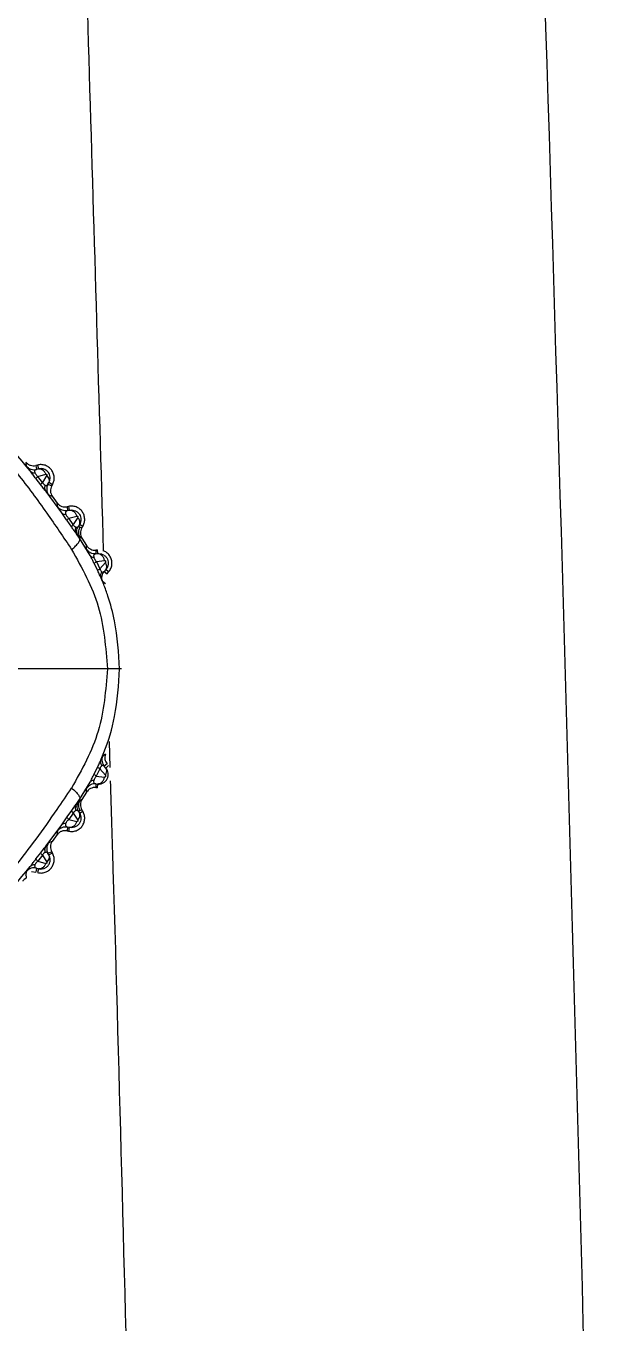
# Model space of a CAD drawing. Extents: x 412 to 492, y 622 to 766.
# Drawn here: x 487.856 to 489.047, y 695.106 to 697.782 of the extents above; entities that cross this region are included whole.
import ezdxf

# ---------------------------------------------------------------- set-up
doc = ezdxf.new("R2010")
doc.units = 0
doc.header["$MEASUREMENT"] = 0
doc.layers.add('1', color=4, linetype='Continuous')
doc.layers.add('GEOMETRY', color=4, linetype='Continuous', lineweight=25)

# ---------------------------------------------------------------- blocks, each defined once
blk = doc.blocks.new('2024 Beam 220V LL')
at = {"layer": 'GEOMETRY'}
for p, q in [((75.9269, 54.1179), (75.9238, 54.117)), ((75.9238, 54.117), (75.9251, 54.1088)), ((75.9291, 54.1099), (75.9251, 54.1088)), ((75.9269, 54.1179), (75.9291, 54.1099)), ((75.936, 54.1105), (75.9291, 54.1099)), ((75.9339, 54.0771), (75.9241, 54.0897)), ((75.9277, 54.0944), (75.9445, 54.0991)), ((75.9374, 54.0818), (75.9277, 54.0944)), ((75.9463, 54.0967), (75.9374, 54.0818)), ((75.9488, 54.0784), (75.9507, 54.0816)), ((75.9579, 54.0774), (75.9507, 54.0816)), ((75.9773, 54.0194), (75.945, 54.0632)), ((75.9488, 54.0784), (75.9565, 54.0751)), ((75.9501, 54.0567), (75.9577, 54.0535)), ((75.9565, 54.0751), (75.9579, 54.0774)), ((75.9577, 54.0535), (75.968, 54.0395)), ((75.9689, 54.0316), (75.968, 54.0395)), ((75.991, 54.0325), (75.9883, 54.0319)), ((75.9883, 54.0319), (75.9892, 54.0239)), ((75.991, 54.0325), (75.9927, 54.0248)), ((75.9979, 53.9896), (75.9884, 54.0032)), ((75.9892, 54.0239), (75.9927, 54.0248)), ((75.9917, 54.0085), (76.0084, 54.0125)), ((76.0011, 53.995), (75.9917, 54.0085)), ((76.0105, 54.0095), (76.0011, 53.995)), ((76.0138, 53.967), (76.0079, 53.9757)), ((76.0137, 53.9952), (76.0115, 53.9918)), ((76.0115, 53.9918), (76.0154, 53.9898)), ((76.0204, 53.991), (76.0137, 53.9952)), ((76.0154, 53.9898), (76.0187, 53.9882)), ((76.0187, 53.9882), (76.0204, 53.991)), ((76.0119, 53.9703), (76.0158, 53.9684)), ((76.0138, 53.967), (76.0158, 53.9684)), ((76.0358, 53.9314), (76.0138, 53.967)), ((76.0158, 53.9684), (76.019, 53.9669)), ((76.019, 53.9669), (76.0286, 53.9518)), ((76.0286, 53.9444), (76.0286, 53.9518)), ((76.0502, 53.9428), (76.0475, 53.9425)), ((76.0475, 53.9425), (76.0477, 53.9349)), ((76.0477, 53.9349), (76.051, 53.9353)), ((76.0486, 53.9189), (76.0652, 53.921)), ((76.0502, 53.9428), (76.051, 53.9353)), ((76.051, 53.9353), (76.059, 53.9346)), ((76.0515, 53.8996), (76.0445, 53.9142)), ((76.0486, 53.9189), (76.0558, 53.9041)), ((76.0672, 53.9171), (76.0558, 53.9041)), ((76.0683, 53.9022), (76.0649, 53.8984)), ((76.0649, 53.8984), (76.0708, 53.8937)), ((76.074, 53.8973), (76.0683, 53.9022)), ((76.0708, 53.8937), (76.074, 53.8973)), ((76.0615, 53.8781), (76.0673, 53.8736)), ((76.1003, 53.6975), (76.0965, 53.6975)), ((76.0748, 53.5478), (76.0765, 53.494)), ((76.0673, 53.5215), (76.0615, 53.517)), ((76.0444, 53.4809), (76.0515, 53.4955)), ((76.0708, 53.5014), (76.0649, 53.4967)), ((76.0683, 53.4929), (76.0649, 53.4967)), ((76.0683, 53.4929), (76.074, 53.4978)), ((76.0558, 53.491), (76.0485, 53.4762)), ((76.0485, 53.4762), (76.0652, 53.4741)), ((76.0558, 53.491), (76.0672, 53.478)), ((76.0138, 53.4281), (76.0356, 53.4634)), ((76.0286, 53.4433), (76.019, 53.4282)), ((76.0286, 53.4433), (76.0286, 53.4507)), ((76.0477, 53.4602), (76.0475, 53.4526)), ((76.0475, 53.4526), (76.0502, 53.4523)), ((76.0477, 53.4602), (76.051, 53.4598)), ((76.051, 53.4598), (76.0502, 53.4523)), ((76.0081, 53.4196), (76.0138, 53.4281)), ((76.0158, 53.4267), (76.0119, 53.4248)), ((76.0158, 53.4267), (76.0138, 53.4281)), ((76.019, 53.4282), (76.0158, 53.4267)), ((75.9883, 53.3919), (75.9979, 53.4055)), ((76.0011, 53.4001), (75.9916, 53.3867)), ((75.9916, 53.3867), (76.0084, 53.3826)), ((76.0011, 53.4001), (76.0105, 53.3856)), ((76.0154, 53.4052), (76.0115, 53.4033)), ((76.0115, 53.4033), (76.0137, 53.3999)), ((76.0137, 53.3999), (76.0204, 53.4041)), ((76.0187, 53.4069), (76.0154, 53.4052)), ((76.0204, 53.4041), (76.0187, 53.4069)), ((75.9452, 53.3321), (75.9771, 53.3754)), ((75.968, 53.3556), (75.9689, 53.3635)), ((75.9892, 53.3712), (75.9883, 53.3632)), ((75.9883, 53.3632), (75.991, 53.3626)), ((75.9927, 53.3703), (75.9892, 53.3712)), ((75.9927, 53.3703), (75.991, 53.3626)), ((75.9577, 53.3416), (75.9501, 53.3383)), ((75.968, 53.3556), (75.9577, 53.3416)), ((75.924, 53.3053), (75.9338, 53.318)), ((75.9374, 53.3133), (75.9277, 53.3007)), ((75.9374, 53.3133), (75.9463, 53.2984)), ((75.9565, 53.32), (75.9488, 53.3167)), ((75.9507, 53.3135), (75.9488, 53.3167)), ((75.9507, 53.3135), (75.9579, 53.3177)), ((75.9579, 53.3177), (75.9565, 53.32)), ((75.9151, 53.2796), (75.9238, 53.2781)), ((75.9251, 53.2863), (75.9238, 53.2781)), ((75.9251, 53.2863), (75.9291, 53.2852)), ((75.9291, 53.2852), (75.9269, 53.2772)), ((75.9277, 53.3007), (75.9445, 53.296)), ((75.9033, 53.2713), (75.9035, 53.2724))]:
    blk.add_line(p, q, dxfattribs=at)
for points, knots in [([(76.7877, 60.1401), (76.854, 58.5574), (76.9128, 56.9745), (77.0151, 53.8082), (77.0587, 52.2249), (77.0942, 50.6412)], [0, 0, 0, 0, 0.5, 0.5, 1, 1, 1, 1]), ([(75.9037, 58.6839), (75.9376, 57.78), (75.9969, 56.1992), (76.0431, 54.618), (76.0629, 53.9409)], [0, 0, 0, 0, 0.571801, 1, 1, 1, 1]), ([(74.2654, 54.9434), (74.3075, 54.9404), (74.3974, 54.9339), (74.5426, 54.9123), (74.6903, 54.88), (74.837, 54.8359), (74.9769, 54.7832), (75.116, 54.7211), (75.2654, 54.6426), (75.4195, 54.5431), (75.5782, 54.4216), (75.7087, 54.3016), (75.8101, 54.1926), (75.8841, 54.1037), (75.9452, 54.0217), (75.9807, 53.9689), (75.9976, 53.9437)], [0, 0, 0, 0, 0.061839, 0.131845, 0.211627, 0.279904, 0.352971, 0.427433, 0.499926, 0.596401, 0.691889, 0.788478, 0.852073, 0.906668, 0.955606, 1, 1, 1, 1]), ([(75.9125, 54.1051), (75.8664, 54.1602), (75.774, 54.2705), (75.616, 54.4192), (75.4455, 54.5532), (75.2627, 54.6706), (75.0696, 54.7703), (74.8684, 54.8509), (74.6606, 54.9135), (74.5189, 54.9383), (74.4481, 54.9507)], [0, 0, 0, 0, 0.124613, 0.249568, 0.374705, 0.499995, 0.625284, 0.750423, 0.875382, 1, 1, 1, 1]), ([(75.9033, 54.1239), (75.9046, 54.1224), (75.9073, 54.1196), (75.9126, 54.1172), (75.9183, 54.1161), (75.922, 54.1167), (75.9238, 54.117)], [0, 0, 0, 0, 0.253694, 0.50986, 0.758384, 1, 1, 1, 1]), ([(75.9047, 54.1155), (75.9045, 54.1168), (75.9042, 54.119), (75.9037, 54.1214), (75.9035, 54.1225), (75.9035, 54.1228)], [0, 0, 0, 0, 0.574495, 0.903193, 1, 1, 1, 1]), ([(75.9125, 54.1051), (75.9114, 54.1066), (75.9091, 54.1095), (75.907, 54.1123), (75.9051, 54.1148), (75.9048, 54.1152), (75.9047, 54.1155)], [0, 0, 0, 0, 0.214681, 0.42923, 0.635769, 1, 1, 1, 1]), ([(75.9047, 54.1155), (75.9059, 54.1141), (75.9086, 54.1114), (75.9138, 54.1089), (75.9195, 54.1078), (75.9233, 54.1084), (75.9251, 54.1088)], [0, 0, 0, 0, 0.244703, 0.499999, 0.755296, 1, 1, 1, 1]), ([(75.9251, 54.1088), (75.9238, 54.1082), (75.9219, 54.1073), (75.9209, 54.1048), (75.9216, 54.1028), (75.9219, 54.1018)], [0, 0, 0, 0, 0.545639, 0.787383, 1, 1, 1, 1]), ([(75.9291, 54.1099), (75.9304, 54.11), (75.9333, 54.1103), (75.9378, 54.1082), (75.9418, 54.1044), (75.9436, 54.1008), (75.9445, 54.0991)], [0, 0, 0, 0, 0.242505, 0.499998, 0.757493, 1, 1, 1, 1]), ([(75.9507, 54.0816), (75.9516, 54.0834), (75.9533, 54.087), (75.9535, 54.0929), (75.9523, 54.0982), (75.9499, 54.1027), (75.9464, 54.1063), (75.9419, 54.1093), (75.9381, 54.1101), (75.936, 54.1105)], [0, 0, 0, 0, 0.1578028, 0.3076748, 0.4496518, 0.5837847, 0.7003832, 0.8391371, 1, 1, 1, 1]), ([(75.9241, 54.0897), (75.9221, 54.0923), (75.9181, 54.0977), (75.9144, 54.1026), (75.9125, 54.1051)], [0, 0, 0, 0, 0.482562, 1, 1, 1, 1]), ([(75.9125, 54.1051), (75.9131, 54.1046), (75.9141, 54.1035), (75.9164, 54.1024), (75.9189, 54.1018), (75.9209, 54.1018), (75.9219, 54.1018)], [0, 0, 0, 0, 0.24783, 0.499997, 0.752166, 1, 1, 1, 1]), ([(75.9219, 54.1018), (75.9222, 54.1012), (75.9227, 54.1001), (75.9241, 54.0981), (75.9258, 54.0961), (75.927, 54.095), (75.9277, 54.0944)], [0, 0, 0, 0, 0.257339, 0.499758, 0.740462, 1, 1, 1, 1]), ([(75.9241, 54.0897), (75.9243, 54.0903), (75.9247, 54.0913), (75.9267, 54.0934), (75.9277, 54.0944)], [0, 0, 0, 0, 0.500028, 1, 1, 1, 1]), ([(75.9339, 54.0771), (75.9341, 54.0776), (75.9345, 54.0787), (75.9365, 54.0808), (75.9374, 54.0818)], [0, 0, 0, 0, 0.503531, 1, 1, 1, 1]), ([(75.9374, 54.0818), (75.9379, 54.0811), (75.9388, 54.0797), (75.9399, 54.0786), (75.9405, 54.0781), (75.941, 54.0776), (75.9421, 54.0769), (75.9428, 54.0765), (75.9433, 54.0763)], [0, 0, 0, 0, 0.234932, 0.470474, 0.479101, 0.543376, 0.724936, 1, 1, 1, 1]), ([(75.9445, 54.0991), (75.9446, 54.0991), (75.9449, 54.0992), (75.9454, 54.0991), (75.9458, 54.0989), (75.9461, 54.0986), (75.9463, 54.0983), (75.9464, 54.098), (75.9465, 54.0976), (75.9465, 54.0971), (75.9463, 54.0968), (75.9463, 54.0967)], [0, 0, 0, 0, 0.144352, 0.279388, 0.402711, 0.515838, 0.570705, 0.625679, 0.73952, 0.86387, 1, 1, 1, 1]), ([(75.9507, 54.0816), (75.9512, 54.0827), (75.952, 54.0849), (75.9515, 54.0889), (75.9496, 54.093), (75.9474, 54.0955), (75.9463, 54.0967)], [0, 0, 0, 0, 0.249417, 0.506903, 0.760701, 1, 1, 1, 1]), ([(75.945, 54.0632), (75.9433, 54.0653), (75.94, 54.0694), (75.9359, 54.0746), (75.9339, 54.0771)], [0, 0, 0, 0, 0.514037, 1, 1, 1, 1]), ([(75.945, 54.0632), (75.9444, 54.0641), (75.9432, 54.066), (75.9424, 54.0693), (75.9424, 54.0728), (75.943, 54.0751), (75.9433, 54.0763)], [0, 0, 0, 0, 0.253984, 0.508959, 0.759308, 1, 1, 1, 1]), ([(75.9433, 54.0763), (75.9439, 54.0761), (75.9451, 54.0757), (75.9471, 54.0762), (75.9481, 54.0775), (75.9488, 54.0784)], [0, 0, 0, 0, 0.226925, 0.4725763, 1, 1, 1, 1]), ([(75.945, 54.0632), (75.9464, 54.0614), (75.9494, 54.0575), (75.9499, 54.057), (75.9501, 54.0567)], [0, 0, 0, 0, 0.47667, 1, 1, 1, 1]), ([(75.9488, 54.0784), (75.948, 54.0767), (75.9464, 54.0732), (75.946, 54.0674), (75.9471, 54.0616), (75.9491, 54.0583), (75.9501, 54.0567)], [0, 0, 0, 0, 0.2446061, 0.5000031, 0.7553984, 1, 1, 1, 1]), ([(75.9565, 54.0751), (75.9557, 54.0733), (75.954, 54.0698), (75.9537, 54.0639), (75.9548, 54.0582), (75.9568, 54.055), (75.9577, 54.0535)], [0, 0, 0, 0, 0.253674, 0.509842, 0.758373, 1, 1, 1, 1]), ([(75.968, 54.0395), (75.9693, 54.038), (75.9719, 54.0351), (75.9771, 54.0325), (75.9827, 54.0311), (75.9865, 54.0317), (75.9883, 54.0319)], [0, 0, 0, 0, 0.253687, 0.509855, 0.758386, 1, 1, 1, 1]), ([(75.9773, 54.0193), (75.9762, 54.0209), (75.9743, 54.0236), (75.9719, 54.027), (75.9704, 54.0293), (75.9683, 54.0323), (75.9686, 54.0319), (75.9689, 54.0316)], [0, 0, 0, 0, 0.170286, 0.306564, 0.425661, 0.521138, 1, 1, 1, 1]), ([(75.9892, 54.0239), (75.9873, 54.0237), (75.9835, 54.0231), (75.9778, 54.0245), (75.9726, 54.0272), (75.9701, 54.0301), (75.9689, 54.0316)], [0, 0, 0, 0, 0.244606, 0.5, 0.755394, 1, 1, 1, 1]), ([(75.9884, 54.0032), (75.9865, 54.0059), (75.9826, 54.0114), (75.9791, 54.0167), (75.9773, 54.0193)], [0, 0, 0, 0, 0.491811, 1, 1, 1, 1]), ([(75.9773, 54.0193), (75.9783, 54.0184), (75.9803, 54.0165), (75.9839, 54.0163), (75.9856, 54.0162)], [0, 0, 0, 0, 0.499992, 1, 1, 1, 1]), ([(75.9892, 54.0239), (75.9877, 54.0233), (75.9855, 54.0225), (75.9847, 54.0198), (75.9849, 54.018), (75.9854, 54.0168), (75.9856, 54.0162)], [0, 0, 0, 0, 0.552703, 0.791975, 0.900446, 1, 1, 1, 1]), ([(75.9856, 54.0162), (75.986, 54.0156), (75.9865, 54.0144), (75.9879, 54.0122), (75.9897, 54.0102), (75.991, 54.009), (75.9917, 54.0085)], [0, 0, 0, 0, 0.250232, 0.488546, 0.732809, 1, 1, 1, 1]), ([(75.9884, 54.0032), (75.9885, 54.0038), (75.9887, 54.0051), (75.9907, 54.0073), (75.9917, 54.0085)], [0, 0, 0, 0, 0.500084, 1, 1, 1, 1]), ([(75.9927, 54.0248), (75.9953, 54.0251), (75.9996, 54.0256), (76.0056, 54.0236), (76.0102, 54.0206), (76.014, 54.0163), (76.0163, 54.011), (76.017, 54.0054), (76.0162, 53.9999), (76.0145, 53.9968), (76.0137, 53.9952)], [0, 0, 0, 0, 0.166512, 0.279986, 0.401109, 0.523295, 0.648233, 0.769287, 0.886519, 1, 1, 1, 1]), ([(75.9927, 54.0248), (75.9942, 54.0249), (75.9973, 54.0251), (76.0019, 54.0226), (76.006, 54.0182), (76.0076, 54.0143), (76.0084, 54.0125)], [0, 0, 0, 0, 0.2417864, 0.4999984, 0.7582113, 1, 1, 1, 1]), ([(76.0084, 54.0125), (76.0086, 54.0125), (76.0089, 54.0125), (76.0095, 54.0124), (76.01, 54.0122), (76.0103, 54.0118), (76.0106, 54.0114), (76.0107, 54.0112), (76.0107, 54.0109), (76.0108, 54.0105), (76.0107, 54.01), (76.0106, 54.0097), (76.0105, 54.0095)], [0, 0, 0, 0, 0.146361, 0.284808, 0.41183, 0.527282, 0.582294, 0.636648, 0.691473, 0.747865, 0.867827, 1, 1, 1, 1]), ([(76.0137, 53.9952), (76.0142, 53.9962), (76.0151, 53.9983), (76.0147, 54.0021), (76.0132, 54.0059), (76.0114, 54.0083), (76.0105, 54.0095)], [0, 0, 0, 0, 0.253348, 0.511302, 0.763261, 1, 1, 1, 1]), ([(75.9979, 53.9896), (75.998, 53.9902), (75.9982, 53.9915), (76.0001, 53.9938), (76.0011, 53.995)], [0, 0, 0, 0, 0.503787, 1, 1, 1, 1]), ([(76.0079, 53.9757), (76.0073, 53.9765), (76.0065, 53.9777), (76.0053, 53.9792), (76.0044, 53.9804), (76.0035, 53.9816), (76.0028, 53.9826), (76.0023, 53.9833), (76.0022, 53.9835), (76.0007, 53.9855), (75.9993, 53.9875), (75.9979, 53.9896)], [0, 0, 0, 0, 0.231824, 0.347975, 0.412634, 0.510386, 0.592483, 0.62052, 0.629028, 0.633847, 1, 1, 1, 1]), ([(76.0011, 53.995), (76.0016, 53.9943), (76.0024, 53.9928), (76.0034, 53.9919), (76.004, 53.9913), (76.0045, 53.9909), (76.0055, 53.9902), (76.0062, 53.9899), (76.0066, 53.9898)], [0, 0, 0, 0, 0.230071, 0.465781, 0.473254, 0.536381, 0.722499, 1, 1, 1, 1]), ([(76.0079, 53.9757), (76.0073, 53.9767), (76.0062, 53.9788), (76.0055, 53.9824), (76.0055, 53.9861), (76.0063, 53.9886), (76.0066, 53.9898)], [0, 0, 0, 0, 0.253309, 0.508277, 0.758963, 1, 1, 1, 1]), ([(76.0066, 53.9898), (76.0076, 53.9896), (76.0096, 53.9894), (76.0109, 53.991), (76.0115, 53.9918)], [0, 0, 0, 0, 0.475408, 1, 1, 1, 1]), ([(76.0079, 53.9757), (76.009, 53.9741), (76.0113, 53.9709), (76.0117, 53.9705), (76.0119, 53.9703)], [0, 0, 0, 0, 0.474463, 1, 1, 1, 1]), ([(76.0119, 53.9703), (76.0109, 53.9719), (76.0091, 53.9752), (76.0082, 53.981), (76.0089, 53.9868), (76.0106, 53.9901), (76.0115, 53.9918)], [0, 0, 0, 0, 0.244705, 0.5, 0.755295, 1, 1, 1, 1]), ([(76.0158, 53.9684), (76.0149, 53.97), (76.013, 53.9733), (76.0122, 53.9791), (76.0128, 53.9848), (76.0146, 53.9882), (76.0154, 53.9898)], [0, 0, 0, 0, 0.244721, 0.5, 0.7552791, 1, 1, 1, 1]), ([(76.0187, 53.9882), (76.0178, 53.9865), (76.016, 53.9831), (76.0155, 53.9773), (76.0163, 53.9717), (76.0181, 53.9685), (76.019, 53.9669)], [0, 0, 0, 0, 0.253715, 0.509834, 0.758299, 1, 1, 1, 1]), ([(75.9976, 53.9437), (76.0005, 53.9462), (76.0064, 53.9511), (76.012, 53.9578), (76.0149, 53.9634), (76.0142, 53.9658), (76.0138, 53.967)], [0, 0, 0, 0, 0.246206, 0.5, 0.753794, 1, 1, 1, 1]), ([(76.0286, 53.9518), (76.0297, 53.9502), (76.032, 53.9472), (76.0368, 53.9442), (76.0421, 53.9423), (76.0457, 53.9424), (76.0475, 53.9425)], [0, 0, 0, 0, 0.253851, 0.511392, 0.759829, 1, 1, 1, 1]), ([(75.9976, 53.9437), (76.0189, 53.9056), (76.0613, 53.8297), (76.068, 53.7414), (76.0714, 53.6975)], [0, 0, 0, 0, 0.502771, 1, 1, 1, 1]), ([(76.0358, 53.9314), (76.0348, 53.9331), (76.0328, 53.9368), (76.0308, 53.9404), (76.029, 53.9436), (76.0288, 53.9441), (76.0286, 53.9444)], [0, 0, 0, 0, 0.196927, 0.428845, 0.640915, 1, 1, 1, 1]), ([(76.0477, 53.9349), (76.0459, 53.9348), (76.0421, 53.9347), (76.0367, 53.9366), (76.0319, 53.9398), (76.0297, 53.9429), (76.0286, 53.9444)], [0, 0, 0, 0, 0.244829, 0.5, 0.755171, 1, 1, 1, 1]), ([(76.0445, 53.9142), (76.0434, 53.9164), (76.0418, 53.9194), (76.04, 53.923), (76.0391, 53.9248), (76.0379, 53.9273), (76.0367, 53.9296), (76.0358, 53.9314)], [0, 0, 0, 0, 0.365188, 0.518891, 0.578296, 0.663382, 1, 1, 1, 1]), ([(76.0358, 53.9314), (76.0366, 53.9303), (76.0383, 53.9283), (76.0418, 53.9278), (76.0436, 53.9275)], [0, 0, 0, 0, 0.500002, 1, 1, 1, 1]), ([(76.0477, 53.9349), (76.0462, 53.9345), (76.044, 53.9339), (76.043, 53.9313), (76.043, 53.9293), (76.0434, 53.9281), (76.0436, 53.9275)], [0, 0, 0, 0, 0.550242, 0.790407, 0.899376, 1, 1, 1, 1]), ([(76.0436, 53.9275), (76.0438, 53.9268), (76.0443, 53.9255), (76.0452, 53.9238), (76.0461, 53.9223), (76.0471, 53.9207), (76.048, 53.9196), (76.0486, 53.9189)], [0, 0, 0, 0, 0.249668, 0.489212, 0.570056, 0.735204, 1, 1, 1, 1]), ([(76.051, 53.9353), (76.0525, 53.9352), (76.0556, 53.9351), (76.06, 53.932), (76.0635, 53.9271), (76.0646, 53.923), (76.0652, 53.921)], [0, 0, 0, 0, 0.241629, 0.499998, 0.758369, 1, 1, 1, 1]), ([(76.059, 53.9346), (76.0606, 53.934), (76.0641, 53.9326), (76.0684, 53.9289), (76.0717, 53.924), (76.0734, 53.9184), (76.0734, 53.9126), (76.0718, 53.9069), (76.0695, 53.9038), (76.0683, 53.9022)], [0, 0, 0, 0, 0.134604, 0.278855, 0.421484, 0.566352, 0.710982, 0.855493, 1, 1, 1, 1]), ([(76.074, 53.8973), (76.0756, 53.8995), (76.0789, 53.904), (76.081, 53.9121), (76.0807, 53.9205), (76.078, 53.9284), (76.073, 53.935), (76.0678, 53.9394), (76.064, 53.9405), (76.0629, 53.9409)], [0, 0, 0, 0, 0.15564, 0.31128, 0.466921, 0.622561, 0.778201, 0.933841, 1, 1, 1, 1]), ([(76.0652, 53.921), (76.0654, 53.921), (76.0658, 53.921), (76.0665, 53.9208), (76.0671, 53.9204), (76.0675, 53.9199), (76.0677, 53.9194), (76.0678, 53.9191), (76.0678, 53.9187), (76.0678, 53.9182), (76.0676, 53.9176), (76.0673, 53.9173), (76.0672, 53.9171)], [0, 0, 0, 0, 0.144988, 0.282396, 0.408827, 0.524229, 0.57945, 0.634159, 0.689453, 0.746382, 0.867343, 1, 1, 1, 1]), ([(76.0445, 53.9142), (76.0447, 53.9148), (76.0451, 53.916), (76.0474, 53.918), (76.0486, 53.9189)], [0, 0, 0, 0, 0.499963, 1, 1, 1, 1]), ([(76.0515, 53.8996), (76.0518, 53.9002), (76.0522, 53.9013), (76.0546, 53.9032), (76.0558, 53.9041)], [0, 0, 0, 0, 0.5027443, 1, 1, 1, 1]), ([(76.0587, 53.8843), (76.0576, 53.8866), (76.0556, 53.891), (76.0528, 53.8969), (76.0515, 53.8996)], [0, 0, 0, 0, 0.532766, 1, 1, 1, 1]), ([(76.0558, 53.9041), (76.0561, 53.9033), (76.0567, 53.9017), (76.0578, 53.8998), (76.0589, 53.8984), (76.0596, 53.8978), (76.06, 53.8975)], [0, 0, 0, 0, 0.238232, 0.475752, 0.728082, 1, 1, 1, 1]), ([(76.0587, 53.8843), (76.0584, 53.8854), (76.0577, 53.8875), (76.0577, 53.8909), (76.0584, 53.8943), (76.0594, 53.8964), (76.06, 53.8975)], [0, 0, 0, 0, 0.25295, 0.507443, 0.758099, 1, 1, 1, 1]), ([(76.0615, 53.8781), (76.061, 53.8798), (76.0599, 53.8832), (76.0601, 53.8888), (76.0617, 53.8941), (76.0638, 53.897), (76.0649, 53.8984)], [0, 0, 0, 0, 0.245213, 0.5, 0.754787, 1, 1, 1, 1]), ([(76.06, 53.8975), (76.0609, 53.8971), (76.0628, 53.8964), (76.0642, 53.8977), (76.0649, 53.8984)], [0, 0, 0, 0, 0.471518, 1, 1, 1, 1]), ([(76.0683, 53.9022), (76.0689, 53.9032), (76.0702, 53.9051), (76.0704, 53.9089), (76.0695, 53.9131), (76.0679, 53.9158), (76.0672, 53.9171)], [0, 0, 0, 0, 0.253258, 0.511382, 0.763459, 1, 1, 1, 1]), ([(76.0965, 53.6975), (76.0946, 53.7308), (76.0916, 53.7819), (76.0757, 53.8391), (76.0654, 53.868), (76.0604, 53.8801), (76.0587, 53.8843)], [0, 0, 0, 0, 0.517597, 0.793803, 0.927909, 1, 1, 1, 1]), ([(76.0587, 53.8843), (76.0595, 53.8826), (76.0611, 53.8788), (76.0613, 53.8784), (76.0615, 53.8781)], [0, 0, 0, 0, 0.464953, 1, 1, 1, 1]), ([(76.0714, 53.6975), (76.0469, 53.6975), (75.998, 53.6975), (75.9116, 53.6975), (75.8195, 53.6975), (75.7559, 53.6975), (75.7242, 53.6975)], [0, 0, 0, 0, 0.249996, 0.500004, 0.749994, 1, 1, 1, 1]), ([(76.0714, 53.6975), (76.068, 53.6537), (76.0611, 53.5655), (76.0187, 53.4897), (75.9974, 53.4516)], [0, 0, 0, 0, 0.497256, 1, 1, 1, 1]), ([(76.0588, 53.511), (76.0607, 53.5156), (76.0723, 53.5439), (76.091, 53.6054), (76.0945, 53.6645), (76.0965, 53.6975)], [0, 0, 0, 0, 0.078427, 0.485068, 1, 1, 1, 1]), ([(76.0965, 53.6975), (76.0961, 53.6975), (76.0954, 53.6975), (76.0901, 53.6975), (76.0823, 53.6975), (76.075, 53.6975), (76.0714, 53.6975)], [0, 0, 0, 0, 0.25065, 0.504361, 0.755823, 1, 1, 1, 1]), ([(76.0673, 53.5215), (76.0668, 53.5197), (76.0658, 53.5162), (76.0662, 53.5108), (76.0677, 53.5056), (76.0698, 53.5028), (76.0708, 53.5014)], [0, 0, 0, 0, 0.254088, 0.511674, 0.759824, 1, 1, 1, 1]), ([(76.051, 53.4598), (76.0531, 53.4597), (76.0572, 53.4596), (76.0629, 53.4618), (76.0677, 53.4654), (76.0713, 53.4703), (76.0733, 53.476), (76.0734, 53.4822), (76.0719, 53.4881), (76.0695, 53.4913), (76.0683, 53.4929)], [0, 0, 0, 0, 0.127875, 0.254687, 0.378056, 0.498035, 0.626437, 0.752825, 0.877308, 1, 1, 1, 1]), ([(76.0515, 53.4955), (76.0528, 53.4983), (76.0557, 53.5043), (76.0577, 53.5086), (76.0588, 53.511)], [0, 0, 0, 0, 0.465571, 1, 1, 1, 1]), ([(76.0558, 53.491), (76.0546, 53.4919), (76.0522, 53.4938), (76.0518, 53.4949), (76.0515, 53.4955)], [0, 0, 0, 0, 0.497129, 1, 1, 1, 1]), ([(76.0601, 53.4977), (76.0597, 53.4974), (76.059, 53.4968), (76.0578, 53.4954), (76.0567, 53.4934), (76.0561, 53.4918), (76.0558, 53.491)], [0, 0, 0, 0, 0.272861, 0.525645, 0.762722, 1, 1, 1, 1]), ([(76.0601, 53.4977), (76.0595, 53.4987), (76.0584, 53.5009), (76.0577, 53.5043), (76.0577, 53.5078), (76.0584, 53.5099), (76.0588, 53.511)], [0, 0, 0, 0, 0.241922, 0.492613, 0.747114, 1, 1, 1, 1]), ([(76.0615, 53.517), (76.0613, 53.5168), (76.0611, 53.5163), (76.0595, 53.5127), (76.0588, 53.511)], [0, 0, 0, 0, 0.532772, 1, 1, 1, 1]), ([(76.0615, 53.517), (76.061, 53.5153), (76.0599, 53.5119), (76.0601, 53.5063), (76.0617, 53.501), (76.0638, 53.4981), (76.0649, 53.4967)], [0, 0, 0, 0, 0.245212, 0.499999, 0.754786, 1, 1, 1, 1]), ([(76.0649, 53.4967), (76.0642, 53.4974), (76.0628, 53.4987), (76.0609, 53.498), (76.0601, 53.4977)], [0, 0, 0, 0, 0.527659, 1, 1, 1, 1]), ([(76.0672, 53.478), (76.0679, 53.4793), (76.0695, 53.482), (76.0704, 53.4862), (76.0702, 53.49), (76.0689, 53.4919), (76.0683, 53.4929)], [0, 0, 0, 0, 0.236544, 0.488622, 0.746745, 1, 1, 1, 1]), ([(76.0356, 53.4634), (76.037, 53.4661), (76.0399, 53.4717), (76.0429, 53.4778), (76.0444, 53.4809)], [0, 0, 0, 0, 0.489952, 1, 1, 1, 1]), ([(76.0435, 53.4674), (76.0417, 53.4672), (76.0382, 53.4666), (76.0365, 53.4645), (76.0356, 53.4634)], [0, 0, 0, 0, 0.5, 1, 1, 1, 1]), ([(76.0435, 53.4674), (76.0433, 53.4669), (76.043, 53.4657), (76.043, 53.4639), (76.0439, 53.4612), (76.0461, 53.4606), (76.0477, 53.4602)], [0, 0, 0, 0, 0.1000741, 0.2081812, 0.4066678, 1, 1, 1, 1]), ([(76.0485, 53.4762), (76.0479, 53.4755), (76.0468, 53.4741), (76.0453, 53.4718), (76.0442, 53.4694), (76.0437, 53.4681), (76.0435, 53.4674)], [0, 0, 0, 0, 0.265284, 0.509896, 0.749421, 1, 1, 1, 1]), ([(76.0485, 53.4762), (76.0474, 53.4771), (76.045, 53.4791), (76.0446, 53.4803), (76.0444, 53.4809)], [0, 0, 0, 0, 0.50004, 1, 1, 1, 1]), ([(76.0652, 53.4741), (76.0646, 53.4721), (76.0635, 53.468), (76.06, 53.4631), (76.0556, 53.46), (76.0525, 53.4599), (76.051, 53.4598)], [0, 0, 0, 0, 0.24163, 0.5, 0.75837, 1, 1, 1, 1]), ([(76.0672, 53.478), (76.0673, 53.4778), (76.0676, 53.4775), (76.0678, 53.4769), (76.0678, 53.4764), (76.0678, 53.476), (76.0677, 53.4757), (76.0675, 53.4752), (76.0671, 53.4747), (76.0665, 53.4743), (76.0658, 53.474), (76.0654, 53.4741), (76.0652, 53.4741)], [0, 0, 0, 0, 0.132673, 0.253631, 0.310559, 0.365854, 0.420561, 0.475786, 0.591188, 0.717618, 0.855031, 1, 1, 1, 1]), ([(76.0773, 53.4665), (76.0792, 53.4057), (76.1082, 52.457), (76.1292, 51.5082), (76.1488, 50.6201)], [0, 0, 0, 0, 0.064075, 1, 1, 1, 1]), ([(74.2655, 52.4514), (74.2812, 52.4523), (74.3185, 52.4544), (74.3812, 52.4601), (74.4587, 52.4693), (74.5377, 52.4819), (74.6178, 52.4978), (74.6955, 52.5159), (74.7809, 52.5401), (74.8693, 52.5695), (74.9599, 52.6041), (75.0509, 52.6432), (75.1467, 52.6893), (75.2113, 52.7243), (75.245, 52.7437), (75.245, 52.7437), (75.245, 52.7437), (75.245, 52.7437), (75.245, 52.7437), (75.245, 52.7438), (75.2451, 52.7438), (75.2451, 52.7438), (75.2453, 52.7439), (75.2456, 52.7441), (75.2466, 52.7447), (75.25, 52.7466), (75.262, 52.7536), (75.2873, 52.7687), (75.3293, 52.7947), (75.3725, 52.8229), (75.4108, 52.8493), (75.4386, 52.8691), (75.4633, 52.8872), (75.485, 52.9036), (75.5187, 52.9296), (75.5626, 52.965), (75.6161, 53.0109), (75.6669, 53.0572), (75.718, 53.1066), (75.7763, 53.1667), (75.831, 53.2282), (75.8822, 53.2906), (75.9254, 53.3472), (75.964, 53.4014), (75.9876, 53.4369), (75.9974, 53.4516)], [0, 0, 0, 0, 0.023144, 0.05484, 0.091564, 0.136206, 0.170367, 0.209427, 0.251228, 0.298444, 0.343948, 0.391377, 0.441313, 0.497426, 0.497427, 0.497428, 0.497429, 0.497432, 0.497437, 0.497446, 0.497463, 0.497497, 0.497564, 0.497711, 0.498058, 0.499248, 0.503302, 0.518104, 0.541837, 0.574517, 0.592617, 0.609041, 0.623786, 0.63685, 0.648231, 0.685287, 0.718359, 0.749985, 0.784568, 0.820855, 0.870939, 0.90326, 0.937451, 0.973984, 1, 1, 1, 1]), ([(75.9974, 53.4516), (76.0004, 53.4491), (76.0065, 53.444), (76.0121, 53.4372), (76.0149, 53.4317), (76.0142, 53.4292), (76.0138, 53.4281)], [0, 0, 0, 0, 0.2527297, 0.5087609, 0.7602116, 1, 1, 1, 1]), ([(76.0286, 53.4507), (76.0287, 53.4509), (76.0289, 53.4514), (76.0305, 53.4542), (76.0326, 53.4579), (76.0346, 53.4616), (76.0356, 53.4634)], [0, 0, 0, 0, 0.300322, 0.567716, 0.782681, 1, 1, 1, 1]), ([(76.0477, 53.4602), (76.0459, 53.4603), (76.0421, 53.4604), (76.0367, 53.4585), (76.0319, 53.4553), (76.0297, 53.4522), (76.0286, 53.4507)], [0, 0, 0, 0, 0.24483, 0.500002, 0.755173, 1, 1, 1, 1]), ([(76.0475, 53.4526), (76.0456, 53.4527), (76.0418, 53.4528), (76.0365, 53.4507), (76.0318, 53.4477), (76.0297, 53.4448), (76.0286, 53.4433)], [0, 0, 0, 0, 0.253838, 0.511379, 0.759816, 1, 1, 1, 1]), ([(75.9979, 53.4055), (75.9997, 53.4081), (76.0036, 53.4136), (76.0065, 53.4175), (76.0081, 53.4196)], [0, 0, 0, 0, 0.473202, 1, 1, 1, 1]), ([(76.0067, 53.4054), (76.0064, 53.4066), (76.0056, 53.4091), (76.0056, 53.4128), (76.0063, 53.4165), (76.0075, 53.4186), (76.0081, 53.4196)], [0, 0, 0, 0, 0.241064, 0.491801, 0.746781, 1, 1, 1, 1]), ([(76.0119, 53.4248), (76.0117, 53.4246), (76.0113, 53.4243), (76.0091, 53.4211), (76.0081, 53.4196)], [0, 0, 0, 0, 0.525004, 1, 1, 1, 1]), ([(76.0119, 53.4248), (76.0109, 53.4232), (76.0091, 53.4199), (76.0082, 53.4141), (76.0089, 53.4083), (76.0106, 53.405), (76.0115, 53.4033)], [0, 0, 0, 0, 0.244702, 0.499995, 0.755291, 1, 1, 1, 1]), ([(76.0154, 53.4052), (76.0146, 53.4069), (76.0128, 53.4103), (76.0122, 53.416), (76.013, 53.4218), (76.0149, 53.4251), (76.0158, 53.4267)], [0, 0, 0, 0, 0.244721, 0.5, 0.755279, 1, 1, 1, 1]), ([(76.019, 53.4282), (76.018, 53.4266), (76.0162, 53.4232), (76.0155, 53.4174), (76.0161, 53.4118), (76.0178, 53.4085), (76.0187, 53.4069)], [0, 0, 0, 0, 0.2544178, 0.5109435, 0.7588026, 1, 1, 1, 1]), ([(75.9771, 53.3754), (75.9789, 53.3781), (75.9825, 53.3835), (75.9864, 53.3892), (75.9883, 53.3919)], [0, 0, 0, 0, 0.510609, 1, 1, 1, 1]), ([(75.9916, 53.3867), (75.9909, 53.3861), (75.9896, 53.3849), (75.9878, 53.3828), (75.9864, 53.3806), (75.9859, 53.3793), (75.9856, 53.3787)], [0, 0, 0, 0, 0.266489, 0.509713, 0.748097, 1, 1, 1, 1]), ([(75.9916, 53.3867), (75.9906, 53.3878), (75.9887, 53.39), (75.9884, 53.3913), (75.9883, 53.3919)], [0, 0, 0, 0, 0.499951, 1, 1, 1, 1]), ([(76.0137, 53.3999), (76.0146, 53.3983), (76.0163, 53.395), (76.017, 53.3892), (76.0161, 53.3833), (76.0134, 53.3778), (76.0091, 53.3735), (76.0039, 53.3707), (75.9983, 53.3695), (75.9946, 53.37), (75.9927, 53.3703)], [0, 0, 0, 0, 0.117746, 0.240559, 0.36852, 0.501697, 0.630803, 0.756969, 0.88024, 1, 1, 1, 1]), ([(76.0011, 53.4001), (76.0001, 53.4013), (75.9982, 53.4036), (75.998, 53.4049), (75.9979, 53.4055)], [0, 0, 0, 0, 0.496032, 1, 1, 1, 1]), ([(76.0067, 53.4054), (76.0063, 53.4052), (76.0055, 53.4049), (76.004, 53.4038), (76.0027, 53.4025), (76.0017, 53.4012), (76.0013, 53.4004), (76.0011, 53.4001)], [0, 0, 0, 0, 0.278809, 0.535506, 0.770802, 0.91136, 1, 1, 1, 1]), ([(76.0115, 53.4033), (76.0109, 53.4041), (76.0097, 53.4056), (76.0077, 53.4055), (76.0067, 53.4054)], [0, 0, 0, 0, 0.523827, 1, 1, 1, 1]), ([(76.0105, 53.3856), (76.0106, 53.3854), (76.0107, 53.3851), (76.0108, 53.3846), (76.0107, 53.3842), (76.0107, 53.3839), (76.0106, 53.3836), (76.0103, 53.3833), (76.01, 53.3829), (76.0095, 53.3827), (76.0089, 53.3826), (76.0086, 53.3826), (76.0084, 53.3826)], [0, 0, 0, 0, 0.13219, 0.252148, 0.308539, 0.363365, 0.417718, 0.472733, 0.588185, 0.715206, 0.853659, 1, 1, 1, 1]), ([(76.0105, 53.3856), (76.0114, 53.3867), (76.0132, 53.3892), (76.0147, 53.393), (76.0151, 53.3968), (76.0142, 53.3989), (76.0137, 53.3999)], [0, 0, 0, 0, 0.236741, 0.488701, 0.746654, 1, 1, 1, 1]), ([(75.9883, 53.3632), (75.9864, 53.3634), (75.9825, 53.364), (75.9768, 53.3625), (75.9717, 53.3598), (75.9692, 53.357), (75.968, 53.3556)], [0, 0, 0, 0, 0.253674, 0.509842, 0.758372, 1, 1, 1, 1]), ([(75.9689, 53.3635), (75.9692, 53.3642), (75.9698, 53.3651), (75.9735, 53.3704), (75.976, 53.3739), (75.9771, 53.3754)], [0, 0, 0, 0, 0.563538, 0.805628, 1, 1, 1, 1]), ([(75.9689, 53.3635), (75.9701, 53.365), (75.9726, 53.3679), (75.9778, 53.3706), (75.9835, 53.372), (75.9873, 53.3714), (75.9892, 53.3712)], [0, 0, 0, 0, 0.244606, 0.5, 0.755394, 1, 1, 1, 1]), ([(75.9856, 53.3787), (75.9837, 53.3786), (75.9801, 53.3784), (75.9781, 53.3764), (75.9771, 53.3754)], [0, 0, 0, 0, 0.5000012, 1, 1, 1, 1]), ([(75.9856, 53.3787), (75.9854, 53.3781), (75.9849, 53.377), (75.9848, 53.3751), (75.9857, 53.3726), (75.9877, 53.3717), (75.9892, 53.3712)], [0, 0, 0, 0, 0.1023926, 0.2137117, 0.4582999, 1, 1, 1, 1]), ([(76.0084, 53.3826), (76.0076, 53.3808), (76.006, 53.3769), (76.0019, 53.3725), (75.9973, 53.37), (75.9942, 53.3702), (75.9927, 53.3703)], [0, 0, 0, 0, 0.241788, 0.5, 0.758212, 1, 1, 1, 1]), ([(75.9338, 53.318), (75.9359, 53.3206), (75.9401, 53.3259), (75.9434, 53.33), (75.9452, 53.3321)], [0, 0, 0, 0, 0.484871, 1, 1, 1, 1]), ([(75.9434, 53.3189), (75.9431, 53.32), (75.9425, 53.3224), (75.9426, 53.3259), (75.9434, 53.3293), (75.9446, 53.3312), (75.9452, 53.3321)], [0, 0, 0, 0, 0.240718, 0.491115, 0.7461, 1, 1, 1, 1]), ([(75.9501, 53.3383), (75.9499, 53.3381), (75.9495, 53.3377), (75.9466, 53.334), (75.9452, 53.3321)], [0, 0, 0, 0, 0.502272, 1, 1, 1, 1]), ([(75.9501, 53.3383), (75.9491, 53.3368), (75.9471, 53.3335), (75.946, 53.3277), (75.9464, 53.3219), (75.948, 53.3184), (75.9488, 53.3167)], [0, 0, 0, 0, 0.244604, 0.5, 0.755396, 1, 1, 1, 1]), ([(75.9577, 53.3416), (75.9567, 53.34), (75.9546, 53.3367), (75.9537, 53.3309), (75.9541, 53.3251), (75.9557, 53.3217), (75.9565, 53.32)], [0, 0, 0, 0, 0.253687, 0.509854, 0.758386, 1, 1, 1, 1]), ([(75.9123, 53.2897), (75.9138, 53.2917), (75.9161, 53.2947), (75.9186, 53.2984), (75.9202, 53.3005), (75.9217, 53.3024), (75.9232, 53.3043), (75.924, 53.3053)], [0, 0, 0, 0, 0.414147, 0.636812, 0.65606, 0.797577, 1, 1, 1, 1]), ([(75.9277, 53.3007), (75.9267, 53.3017), (75.9247, 53.3038), (75.9243, 53.3048), (75.924, 53.3053)], [0, 0, 0, 0, 0.499959, 1, 1, 1, 1]), ([(75.9291, 53.2852), (75.9307, 53.2849), (75.9341, 53.2842), (75.9395, 53.2851), (75.9449, 53.2875), (75.9495, 53.2917), (75.9525, 53.2971), (75.9536, 53.303), (75.9531, 53.3087), (75.9515, 53.3119), (75.9507, 53.3135)], [0, 0, 0, 0, 0.1109128, 0.2278067, 0.3556596, 0.4944852, 0.6315749, 0.7614996, 0.8842925, 1, 1, 1, 1]), ([(75.9374, 53.3133), (75.9364, 53.3143), (75.9345, 53.3164), (75.9341, 53.3175), (75.9338, 53.318)], [0, 0, 0, 0, 0.496315, 1, 1, 1, 1]), ([(75.9434, 53.3189), (75.9429, 53.3187), (75.942, 53.3182), (75.9405, 53.3171), (75.9388, 53.3155), (75.9379, 53.314), (75.9374, 53.3133)], [0, 0, 0, 0, 0.2757857, 0.5302394, 0.7657886, 1, 1, 1, 1]), ([(75.9488, 53.3167), (75.9482, 53.3176), (75.9469, 53.3194), (75.9445, 53.319), (75.9434, 53.3189)], [0, 0, 0, 0, 0.527442, 1, 1, 1, 1]), ([(75.9463, 53.2984), (75.9474, 53.2996), (75.9496, 53.302), (75.9515, 53.3062), (75.952, 53.3102), (75.9512, 53.3124), (75.9507, 53.3135)], [0, 0, 0, 0, 0.2393, 0.493099, 0.750585, 1, 1, 1, 1]), ([(74.4466, 52.4441), (74.5173, 52.4565), (74.6591, 52.4813), (74.867, 52.5438), (75.0684, 52.6243), (75.2617, 52.7239), (75.4447, 52.8413), (75.6154, 52.9754), (75.7736, 53.1242), (75.8661, 53.2346), (75.9123, 53.2897)], [0, 0, 0, 0, 0.1245824, 0.2494896, 0.37459, 0.4998762, 0.6251945, 0.7503704, 0.8753604, 1, 1, 1, 1]), ([(75.9035, 53.2724), (75.9036, 53.273), (75.904, 53.2754), (75.9044, 53.2778), (75.9047, 53.2796)], [0, 0, 0, 0, 0.2548619, 1, 1, 1, 1]), ([(75.9047, 53.2796), (75.9048, 53.2799), (75.9051, 53.2803), (75.9069, 53.2827), (75.909, 53.2854), (75.9112, 53.2883), (75.9123, 53.2897)], [0, 0, 0, 0, 0.3622945, 0.571788, 0.7880189, 1, 1, 1, 1]), ([(75.9251, 53.2863), (75.9233, 53.2867), (75.9195, 53.2873), (75.9138, 53.2862), (75.9086, 53.2837), (75.9059, 53.281), (75.9047, 53.2796)], [0, 0, 0, 0, 0.244705, 0.500002, 0.755298, 1, 1, 1, 1]), ([(75.9218, 53.2931), (75.9208, 53.2931), (75.9188, 53.2932), (75.9162, 53.2925), (75.9139, 53.2914), (75.9129, 53.2902), (75.9123, 53.2897)], [0, 0, 0, 0, 0.24782, 0.500004, 0.752186, 1, 1, 1, 1]), ([(75.9218, 53.2931), (75.9215, 53.2922), (75.921, 53.2903), (75.9219, 53.2878), (75.9238, 53.2869), (75.9251, 53.2863)], [0, 0, 0, 0, 0.213591, 0.455115, 1, 1, 1, 1]), ([(75.9277, 53.3007), (75.927, 53.3001), (75.9257, 53.299), (75.924, 53.2969), (75.9227, 53.2948), (75.9221, 53.2937), (75.9218, 53.2931)], [0, 0, 0, 0, 0.258365, 0.498869, 0.740931, 1, 1, 1, 1]), ([(75.9445, 53.296), (75.9436, 53.2943), (75.9418, 53.2907), (75.9378, 53.2869), (75.9333, 53.2848), (75.9304, 53.2851), (75.9291, 53.2852)], [0, 0, 0, 0, 0.242506, 0.5, 0.757494, 1, 1, 1, 1]), ([(75.9463, 53.2984), (75.9463, 53.2983), (75.9465, 53.298), (75.9465, 53.2975), (75.9464, 53.2971), (75.9463, 53.2968), (75.9461, 53.2965), (75.9458, 53.2962), (75.9454, 53.296), (75.9449, 53.2959), (75.9446, 53.296), (75.9445, 53.296)], [0, 0, 0, 0, 0.136149, 0.260496, 0.374339, 0.429311, 0.484179, 0.597306, 0.720627, 0.855667, 1, 1, 1, 1]), ([(75.9033, 53.2713), (75.9036, 53.2704), (75.9041, 53.2689), (75.9039, 53.2667), (75.903, 53.265), (75.9009, 53.2632), (75.8981, 53.2622), (75.897, 53.2602), (75.8968, 53.2598)], [0, 0, 0, 0, 0.186076, 0.330502, 0.437082, 0.556039, 0.90138, 1, 1, 1, 1])]:
    blk.add_open_spline(points, degree=3, knots=knots, dxfattribs=at)
for points in [[(75.9579, 54.0774), (75.959, 54.0799), (75.9614, 54.0848), (75.9619, 54.0931), (75.9602, 54.1011), (75.9562, 54.1082), (75.9504, 54.114), (75.9431, 54.1177), (75.935, 54.1193), (75.9296, 54.1184), (75.9269, 54.1179)], [(76.0204, 53.991), (76.0217, 53.9934), (76.0242, 53.9982), (76.025, 54.0065), (76.0236, 54.0145), (76.0199, 54.0218), (76.0142, 54.0278), (76.0071, 54.0318), (75.999, 54.0337), (75.9937, 54.0329), (75.991, 54.0325)], [(75.991, 53.3626), (75.9937, 53.3622), (75.999, 53.3614), (76.0071, 53.3633), (76.0142, 53.3673), (76.0199, 53.3733), (76.0236, 53.3806), (76.025, 53.3886), (76.0242, 53.3969), (76.0217, 53.4017), (76.0204, 53.4041)], [(75.9269, 53.2772), (75.9296, 53.2767), (75.935, 53.2758), (75.9431, 53.2774), (75.9504, 53.2811), (75.9562, 53.2869), (75.9602, 53.294), (75.9619, 53.302), (75.9614, 53.3103), (75.959, 53.3152), (75.9579, 53.3177)]]:
    blk.add_open_spline(points, degree=3, dxfattribs=at)

msp = doc.modelspace()

# ---------------------------------------------------------------- block references
at = {"layer": '1'}
msp.add_blockref('2024 Beam 220V LL', (411.9528, 642.7586), dxfattribs=at)

doc.saveas('drawing.dxf')
